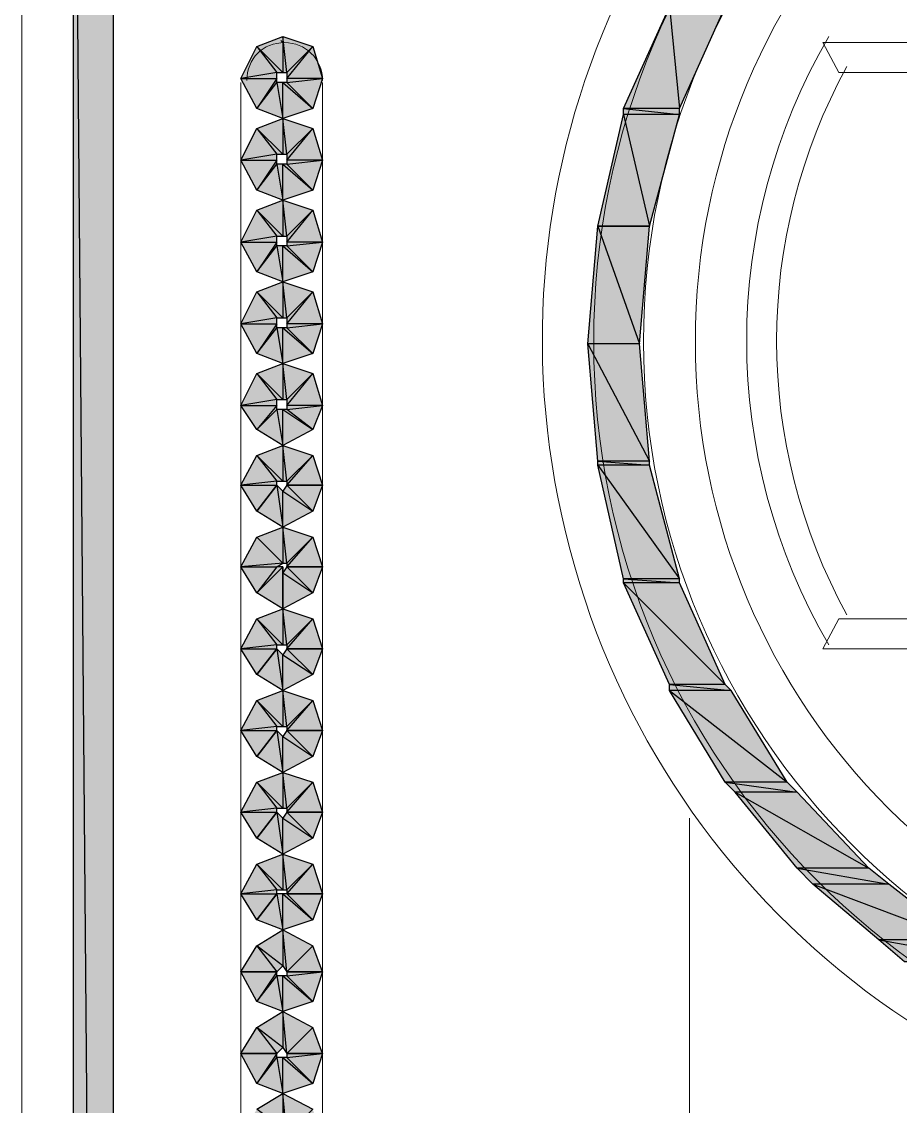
# Model space of a CAD drawing. Header units: millimetres. Extents: x 50 to 186, y -32 to 33.
# Drawn here: x 112.392 to 113.007, y -14.493 to -13.733 of the extents above; entities that cross this region are included whole.
import ezdxf

# ---------------------------------------------------------------- set-up
doc = ezdxf.new("R2010")
doc.units = ezdxf.units.MM
doc.layers.add('Prumada Eletrica', color=40, linetype='Continuous', lineweight=30)

msp = doc.modelspace()

# ---------------------------------------------------------------- hatches: boundary and pattern name
at = {"layer": 'Prumada Eletrica', "true_color": 0x000007}
h = msp.add_hatch(color=7, dxfattribs=at)
h.paths.add_polyline_path([(112.45599, -13.39693), (112.42805, -13.39693), (112.45599, -16.73937)])
h.paths.add_polyline_path([(112.42805, -13.39693), (112.45599, -16.73937), (112.42805, -16.73937)])
h = msp.add_hatch(color=7, dxfattribs=at)
h.paths.add_polyline_path([(112.88479, -13.72237), (112.84568, -13.72237), (112.85267, -13.79361)])
h.paths.add_polyline_path([(112.84568, -13.72237), (112.85267, -13.79361), (112.81356, -13.79361)])
h = msp.add_hatch(color=7, dxfattribs=at)
h.paths.add_polyline_path([(112.59567, -13.79361), (112.57751, -13.77545), (112.60265, -13.77266)])
h.paths.add_polyline_path([(112.57751, -13.77545), (112.60265, -13.77266), (112.57751, -13.77266)])
h.paths.add_polyline_path([(112.60265, -13.77266), (112.57751, -13.77266), (112.59567, -13.75031)])
h.paths.add_polyline_path([(112.57751, -13.77266), (112.59567, -13.75031), (112.57751, -13.76847)])
h.paths.add_polyline_path([(112.59567, -13.75031), (112.57751, -13.76847), (112.57471, -13.74332)])
h.paths.add_polyline_path([(112.57751, -13.76847), (112.57471, -13.74332), (112.57471, -13.76847)])
h.paths.add_polyline_path([(112.57471, -13.74332), (112.57471, -13.76847), (112.55656, -13.75031)])
h.paths.add_polyline_path([(112.57471, -13.76847), (112.55656, -13.75031), (112.57052, -13.76847)])
h.paths.add_polyline_path([(112.55656, -13.75031), (112.57052, -13.76847), (112.54538, -13.77266)])
h.paths.add_polyline_path([(112.57052, -13.76847), (112.54538, -13.77266), (112.57052, -13.77266)])
h.paths.add_polyline_path([(112.54538, -13.77266), (112.57052, -13.77266), (112.55656, -13.79361)])
h.paths.add_polyline_path([(112.57052, -13.77266), (112.55656, -13.79361), (112.57052, -13.77545)])
h.paths.add_polyline_path([(112.55656, -13.79361), (112.57052, -13.77545), (112.57471, -13.80059)])
h.paths.add_polyline_path([(112.57052, -13.77545), (112.57471, -13.80059), (112.57471, -13.77545)])
h.paths.add_polyline_path([(112.57471, -13.80059), (112.57471, -13.77545), (112.59567, -13.79361)])
h.paths.add_polyline_path([(112.57471, -13.77545), (112.59567, -13.79361), (112.57751, -13.77545)])
h = msp.add_hatch(color=7, dxfattribs=at)
h.paths.add_polyline_path([(112.85267, -13.7978), (112.81356, -13.7978), (112.83172, -13.87602)])
h.paths.add_polyline_path([(112.81356, -13.7978), (112.83172, -13.87602), (112.7954, -13.87602)])
h = msp.add_hatch(color=7, dxfattribs=at)
h.paths.add_polyline_path([(112.85267, -13.79361), (112.81356, -13.79361), (112.85267, -13.7978)])
h.paths.add_polyline_path([(112.81356, -13.79361), (112.85267, -13.7978), (112.81356, -13.7978)])
h = msp.add_hatch(color=7, dxfattribs=at)
h.paths.add_polyline_path([(112.59567, -13.85087), (112.57751, -13.83272), (112.60265, -13.82992)])
h.paths.add_polyline_path([(112.57751, -13.83272), (112.60265, -13.82992), (112.57751, -13.82992)])
h.paths.add_polyline_path([(112.60265, -13.82992), (112.57751, -13.82992), (112.59567, -13.80757)])
h.paths.add_polyline_path([(112.57751, -13.82992), (112.59567, -13.80757), (112.57751, -13.82573)])
h.paths.add_polyline_path([(112.59567, -13.80757), (112.57751, -13.82573), (112.57471, -13.80059)])
h.paths.add_polyline_path([(112.57751, -13.82573), (112.57471, -13.80059), (112.57471, -13.82573)])
h.paths.add_polyline_path([(112.57471, -13.80059), (112.57471, -13.82573), (112.55656, -13.80757)])
h.paths.add_polyline_path([(112.57471, -13.82573), (112.55656, -13.80757), (112.57052, -13.82573)])
h.paths.add_polyline_path([(112.55656, -13.80757), (112.57052, -13.82573), (112.54538, -13.82992)])
h.paths.add_polyline_path([(112.57052, -13.82573), (112.54538, -13.82992), (112.57052, -13.82992)])
h.paths.add_polyline_path([(112.54538, -13.82992), (112.57052, -13.82992), (112.55656, -13.85087)])
h.paths.add_polyline_path([(112.57052, -13.82992), (112.55656, -13.85087), (112.57052, -13.83272)])
h.paths.add_polyline_path([(112.55656, -13.85087), (112.57052, -13.83272), (112.57471, -13.85786)])
h.paths.add_polyline_path([(112.57052, -13.83272), (112.57471, -13.85786), (112.57471, -13.83272)])
h.paths.add_polyline_path([(112.57471, -13.85786), (112.57471, -13.83272), (112.59567, -13.85087)])
h.paths.add_polyline_path([(112.57471, -13.83272), (112.59567, -13.85087), (112.57751, -13.83272)])
h = msp.add_hatch(color=7, dxfattribs=at)
h.paths.add_polyline_path([(112.59567, -13.90814), (112.57751, -13.88998), (112.60265, -13.88719)])
h.paths.add_polyline_path([(112.57751, -13.88998), (112.60265, -13.88719), (112.57751, -13.88719)])
h.paths.add_polyline_path([(112.60265, -13.88719), (112.57751, -13.88719), (112.59567, -13.86484)])
h.paths.add_polyline_path([(112.57751, -13.88719), (112.59567, -13.86484), (112.57751, -13.883)])
h.paths.add_polyline_path([(112.59567, -13.86484), (112.57751, -13.883), (112.57471, -13.85786)])
h.paths.add_polyline_path([(112.57751, -13.883), (112.57471, -13.85786), (112.57471, -13.883)])
h.paths.add_polyline_path([(112.57471, -13.85786), (112.57471, -13.883), (112.55656, -13.86484)])
h.paths.add_polyline_path([(112.57471, -13.883), (112.55656, -13.86484), (112.57052, -13.883)])
h.paths.add_polyline_path([(112.55656, -13.86484), (112.57052, -13.883), (112.54538, -13.88719)])
h.paths.add_polyline_path([(112.57052, -13.883), (112.54538, -13.88719), (112.57052, -13.88719)])
h.paths.add_polyline_path([(112.54538, -13.88719), (112.57052, -13.88719), (112.55656, -13.90814)])
h.paths.add_polyline_path([(112.57052, -13.88719), (112.55656, -13.90814), (112.57052, -13.88998)])
h.paths.add_polyline_path([(112.55656, -13.90814), (112.57052, -13.88998), (112.57471, -13.91512)])
h.paths.add_polyline_path([(112.57052, -13.88998), (112.57471, -13.91512), (112.57471, -13.88998)])
h.paths.add_polyline_path([(112.57471, -13.91512), (112.57471, -13.88998), (112.59567, -13.90814)])
h.paths.add_polyline_path([(112.57471, -13.88998), (112.59567, -13.90814), (112.57751, -13.88998)])
h = msp.add_hatch(color=7, dxfattribs=at)
h.paths.add_polyline_path([(112.83172, -13.87602), (112.7954, -13.87602), (112.82473, -13.95842)])
h.paths.add_polyline_path([(112.7954, -13.87602), (112.82473, -13.95842), (112.78842, -13.95842)])
h = msp.add_hatch(color=7, dxfattribs=at)
h.paths.add_polyline_path([(112.59567, -13.96541), (112.57751, -13.94725), (112.60265, -13.94446)])
h.paths.add_polyline_path([(112.57751, -13.94725), (112.60265, -13.94446), (112.57751, -13.94446)])
h.paths.add_polyline_path([(112.60265, -13.94446), (112.57751, -13.94446), (112.59567, -13.92211)])
h.paths.add_polyline_path([(112.57751, -13.94446), (112.59567, -13.92211), (112.57751, -13.94027)])
h.paths.add_polyline_path([(112.59567, -13.92211), (112.57751, -13.94027), (112.57471, -13.91512)])
h.paths.add_polyline_path([(112.57751, -13.94027), (112.57471, -13.91512), (112.57471, -13.94027)])
h.paths.add_polyline_path([(112.57471, -13.91512), (112.57471, -13.94027), (112.55656, -13.92211)])
h.paths.add_polyline_path([(112.57471, -13.94027), (112.55656, -13.92211), (112.57052, -13.94027)])
h.paths.add_polyline_path([(112.55656, -13.92211), (112.57052, -13.94027), (112.54538, -13.94446)])
h.paths.add_polyline_path([(112.57052, -13.94027), (112.54538, -13.94446), (112.57052, -13.94446)])
h.paths.add_polyline_path([(112.54538, -13.94446), (112.57052, -13.94446), (112.55656, -13.96541)])
h.paths.add_polyline_path([(112.57052, -13.94446), (112.55656, -13.96541), (112.57052, -13.94725)])
h.paths.add_polyline_path([(112.55656, -13.96541), (112.57052, -13.94725), (112.57471, -13.97239)])
h.paths.add_polyline_path([(112.57052, -13.94725), (112.57471, -13.97239), (112.57471, -13.94725)])
h.paths.add_polyline_path([(112.57471, -13.97239), (112.57471, -13.94725), (112.59567, -13.96541)])
h.paths.add_polyline_path([(112.57471, -13.94725), (112.59567, -13.96541), (112.57751, -13.94725)])
h = msp.add_hatch(color=7, dxfattribs=at)
h.paths.add_polyline_path([(112.82473, -13.95842), (112.78842, -13.95842), (112.83172, -14.04083)])
h.paths.add_polyline_path([(112.78842, -13.95842), (112.83172, -14.04083), (112.7954, -14.04083)])
h = msp.add_hatch(color=7, dxfattribs=at)
h.paths.add_polyline_path([(112.59567, -14.01848), (112.57751, -14.00452), (112.60265, -14.00172)])
h.paths.add_polyline_path([(112.57751, -14.00452), (112.60265, -14.00172), (112.57751, -14.00172)])
h.paths.add_polyline_path([(112.60265, -14.00172), (112.57751, -14.00172), (112.59567, -13.97938)])
h.paths.add_polyline_path([(112.57751, -14.00172), (112.59567, -13.97938), (112.57751, -13.99753)])
h.paths.add_polyline_path([(112.59567, -13.97938), (112.57751, -13.99753), (112.57471, -13.97239)])
h.paths.add_polyline_path([(112.57751, -13.99753), (112.57471, -13.97239), (112.57471, -13.99753)])
h.paths.add_polyline_path([(112.57471, -13.97239), (112.57471, -13.99753), (112.55656, -13.97938)])
h.paths.add_polyline_path([(112.57471, -13.99753), (112.55656, -13.97938), (112.57052, -13.99753)])
h.paths.add_polyline_path([(112.55656, -13.97938), (112.57052, -13.99753), (112.54538, -14.00172)])
h.paths.add_polyline_path([(112.57052, -13.99753), (112.54538, -14.00172), (112.57052, -14.00172)])
h.paths.add_polyline_path([(112.54538, -14.00172), (112.57052, -14.00172), (112.55656, -14.01848)])
h.paths.add_polyline_path([(112.57052, -14.00172), (112.55656, -14.01848), (112.57052, -14.00452)])
h.paths.add_polyline_path([(112.55656, -14.01848), (112.57052, -14.00452), (112.57471, -14.02966)])
h.paths.add_polyline_path([(112.57052, -14.00452), (112.57471, -14.02966), (112.57471, -14.00452)])
h.paths.add_polyline_path([(112.57471, -14.02966), (112.57471, -14.00452), (112.59567, -14.01848)])
h.paths.add_polyline_path([(112.57471, -14.00452), (112.59567, -14.01848), (112.57751, -14.00452)])
h = msp.add_hatch(color=7, dxfattribs=at)
h.paths.add_polyline_path([(112.60265, -14.05759), (112.57751, -14.05759), (112.59567, -14.03664)])
h.paths.add_polyline_path([(112.57751, -14.05759), (112.59567, -14.03664), (112.57751, -14.0548)])
h.paths.add_polyline_path([(112.59567, -14.03664), (112.57751, -14.0548), (112.57471, -14.02966)])
h.paths.add_polyline_path([(112.57751, -14.0548), (112.57471, -14.02966), (112.57471, -14.0548)])
h.paths.add_polyline_path([(112.57471, -14.02966), (112.57471, -14.0548), (112.55656, -14.03664)])
h.paths.add_polyline_path([(112.57471, -14.0548), (112.55656, -14.03664), (112.57052, -14.0548)])
h.paths.add_polyline_path([(112.55656, -14.03664), (112.57052, -14.0548), (112.54538, -14.05759)])
h.paths.add_polyline_path([(112.57052, -14.0548), (112.54538, -14.05759), (112.57052, -14.05759)])
h.paths.add_polyline_path([(112.54538, -14.05759), (112.57052, -14.05759), (112.55656, -14.07575)])
h = msp.add_hatch(color=7, dxfattribs=at)
h.paths.add_polyline_path([(112.83172, -14.04083), (112.7954, -14.04083), (112.83172, -14.04363)])
h.paths.add_polyline_path([(112.7954, -14.04083), (112.83172, -14.04363), (112.7954, -14.04363)])
h = msp.add_hatch(color=7, dxfattribs=at)
h.paths.add_polyline_path([(112.83172, -14.04363), (112.7954, -14.04363), (112.85267, -14.12324)])
h.paths.add_polyline_path([(112.7954, -14.04363), (112.85267, -14.12324), (112.81356, -14.12324)])
h = msp.add_hatch(color=7, dxfattribs=at)
h.paths.add_polyline_path([(112.55656, -14.07575), (112.57052, -14.05759), (112.57471, -14.08693)])
h.paths.add_polyline_path([(112.57052, -14.05759), (112.57471, -14.08693), (112.57471, -14.06178)])
h.paths.add_polyline_path([(112.57471, -14.08693), (112.57471, -14.06178), (112.59567, -14.07575)])
h.paths.add_polyline_path([(112.57471, -14.06178), (112.59567, -14.07575), (112.57751, -14.05759)])
h.paths.add_polyline_path([(112.59567, -14.07575), (112.57751, -14.05759), (112.60265, -14.05759)])
h = msp.add_hatch(color=7, dxfattribs=at)
h.paths.add_polyline_path([(112.60265, -14.11486), (112.57751, -14.11486), (112.59567, -14.09391)])
h.paths.add_polyline_path([(112.57751, -14.11486), (112.59567, -14.09391), (112.57751, -14.11207)])
h.paths.add_polyline_path([(112.59567, -14.09391), (112.57751, -14.11207), (112.57471, -14.08693)])
h.paths.add_polyline_path([(112.57751, -14.11207), (112.57471, -14.08693), (112.57471, -14.11207)])
h.paths.add_polyline_path([(112.57471, -14.08693), (112.57471, -14.11207), (112.55656, -14.09391)])
h = msp.add_hatch(color=7, dxfattribs=at)
h.paths.add_polyline_path([(112.55656, -14.09391), (112.57471, -14.11207), (112.54538, -14.11486)])
h.paths.add_polyline_path([(112.57471, -14.11207), (112.54538, -14.11486), (112.57052, -14.11486)])
h.paths.add_polyline_path([(112.54538, -14.11486), (112.57052, -14.11486), (112.55656, -14.13302)])
h.paths.add_polyline_path([(112.57052, -14.11486), (112.55656, -14.13302), (112.57471, -14.11486)])
h.paths.add_polyline_path([(112.55656, -14.13302), (112.57471, -14.11486), (112.57471, -14.14419)])
h.paths.add_polyline_path([(112.57471, -14.11486), (112.57471, -14.14419), (112.57471, -14.11905)])
h.paths.add_polyline_path([(112.57471, -14.14419), (112.57471, -14.11905), (112.59567, -14.13302)])
h.paths.add_polyline_path([(112.57471, -14.11905), (112.59567, -14.13302), (112.57751, -14.11486)])
h.paths.add_polyline_path([(112.59567, -14.13302), (112.57751, -14.11486), (112.60265, -14.11486)])
h = msp.add_hatch(color=7, dxfattribs=at)
h.paths.add_polyline_path([(112.85267, -14.12324), (112.81356, -14.12324), (112.85267, -14.12604)])
h.paths.add_polyline_path([(112.81356, -14.12324), (112.85267, -14.12604), (112.81356, -14.12604)])
h = msp.add_hatch(color=7, dxfattribs=at)
h.paths.add_polyline_path([(112.85267, -14.12604), (112.81356, -14.12604), (112.88479, -14.19727)])
h.paths.add_polyline_path([(112.81356, -14.12604), (112.88479, -14.19727), (112.84568, -14.19727)])
h = msp.add_hatch(color=7, dxfattribs=at)
h.paths.add_polyline_path([(112.60265, -14.17213), (112.57751, -14.17213), (112.59567, -14.15118)])
h.paths.add_polyline_path([(112.57751, -14.17213), (112.59567, -14.15118), (112.57751, -14.16933)])
h.paths.add_polyline_path([(112.59567, -14.15118), (112.57751, -14.16933), (112.57471, -14.14419)])
h.paths.add_polyline_path([(112.57751, -14.16933), (112.57471, -14.14419), (112.57471, -14.16933)])
h.paths.add_polyline_path([(112.57471, -14.14419), (112.57471, -14.16933), (112.55656, -14.15118)])
h.paths.add_polyline_path([(112.57471, -14.16933), (112.55656, -14.15118), (112.57052, -14.16933)])
h.paths.add_polyline_path([(112.55656, -14.15118), (112.57052, -14.16933), (112.54538, -14.17213)])
h.paths.add_polyline_path([(112.57052, -14.16933), (112.54538, -14.17213), (112.57052, -14.17213)])
h.paths.add_polyline_path([(112.54538, -14.17213), (112.57052, -14.17213), (112.55656, -14.19029)])
h = msp.add_hatch(color=7, dxfattribs=at)
h.paths.add_polyline_path([(112.55656, -14.19029), (112.57052, -14.17213), (112.57471, -14.20146)])
h.paths.add_polyline_path([(112.57052, -14.17213), (112.57471, -14.20146), (112.57471, -14.17632)])
h.paths.add_polyline_path([(112.57471, -14.20146), (112.57471, -14.17632), (112.59567, -14.19029)])
h.paths.add_polyline_path([(112.57471, -14.17632), (112.59567, -14.19029), (112.57751, -14.17213)])
h.paths.add_polyline_path([(112.59567, -14.19029), (112.57751, -14.17213), (112.60265, -14.17213)])
h = msp.add_hatch(color=7, dxfattribs=at)
h.paths.add_polyline_path([(112.88479, -14.19727), (112.84568, -14.19727), (112.88898, -14.20146)])
h.paths.add_polyline_path([(112.84568, -14.19727), (112.88898, -14.20146), (112.84568, -14.20146)])
h = msp.add_hatch(color=7, dxfattribs=at)
h.paths.add_polyline_path([(112.60265, -14.2294), (112.57751, -14.2294), (112.59567, -14.20844)])
h.paths.add_polyline_path([(112.57751, -14.2294), (112.59567, -14.20844), (112.57751, -14.2266)])
h.paths.add_polyline_path([(112.59567, -14.20844), (112.57751, -14.2266), (112.57471, -14.20146)])
h.paths.add_polyline_path([(112.57751, -14.2266), (112.57471, -14.20146), (112.57471, -14.2266)])
h.paths.add_polyline_path([(112.57471, -14.20146), (112.57471, -14.2266), (112.55656, -14.20844)])
h.paths.add_polyline_path([(112.57471, -14.2266), (112.55656, -14.20844), (112.57052, -14.2266)])
h.paths.add_polyline_path([(112.55656, -14.20844), (112.57052, -14.2266), (112.54538, -14.2294)])
h.paths.add_polyline_path([(112.57052, -14.2266), (112.54538, -14.2294), (112.57052, -14.2294)])
h.paths.add_polyline_path([(112.54538, -14.2294), (112.57052, -14.2294), (112.55656, -14.24755)])
h = msp.add_hatch(color=7, dxfattribs=at)
h.paths.add_polyline_path([(112.88898, -14.20146), (112.84568, -14.20146), (112.92809, -14.26571)])
h.paths.add_polyline_path([(112.84568, -14.20146), (112.92809, -14.26571), (112.88479, -14.26571)])
h = msp.add_hatch(color=7, dxfattribs=at)
h.paths.add_polyline_path([(112.55656, -14.24755), (112.57052, -14.2294), (112.57471, -14.25873)])
h.paths.add_polyline_path([(112.57052, -14.2294), (112.57471, -14.25873), (112.57471, -14.23359)])
h.paths.add_polyline_path([(112.57471, -14.25873), (112.57471, -14.23359), (112.59567, -14.24755)])
h.paths.add_polyline_path([(112.57471, -14.23359), (112.59567, -14.24755), (112.57751, -14.2294)])
h.paths.add_polyline_path([(112.59567, -14.24755), (112.57751, -14.2294), (112.60265, -14.2294)])
h = msp.add_hatch(color=7, dxfattribs=at)
h.paths.add_polyline_path([(112.60265, -14.28666), (112.57751, -14.28666), (112.59567, -14.26571)])
h.paths.add_polyline_path([(112.57751, -14.28666), (112.59567, -14.26571), (112.57751, -14.28387)])
h.paths.add_polyline_path([(112.59567, -14.26571), (112.57751, -14.28387), (112.57471, -14.25873)])
h.paths.add_polyline_path([(112.57751, -14.28387), (112.57471, -14.25873), (112.57471, -14.28387)])
h.paths.add_polyline_path([(112.57471, -14.25873), (112.57471, -14.28387), (112.55656, -14.26571)])
h.paths.add_polyline_path([(112.57471, -14.28387), (112.55656, -14.26571), (112.57052, -14.28387)])
h.paths.add_polyline_path([(112.55656, -14.26571), (112.57052, -14.28387), (112.54538, -14.28666)])
h.paths.add_polyline_path([(112.57052, -14.28387), (112.54538, -14.28666), (112.57052, -14.28666)])
h.paths.add_polyline_path([(112.54538, -14.28666), (112.57052, -14.28666), (112.55656, -14.30482)])
h = msp.add_hatch(color=7, dxfattribs=at)
h.paths.add_polyline_path([(112.92809, -14.26571), (112.88479, -14.26571), (112.93508, -14.27269)])
h.paths.add_polyline_path([(112.88479, -14.26571), (112.93508, -14.27269), (112.89178, -14.27269)])
h = msp.add_hatch(color=7, dxfattribs=at)
h.paths.add_polyline_path([(112.93508, -14.27269), (112.89178, -14.27269), (112.98536, -14.32577)])
h.paths.add_polyline_path([(112.89178, -14.27269), (112.98536, -14.32577), (112.93508, -14.32577)])
h = msp.add_hatch(color=7, dxfattribs=at)
h.paths.add_polyline_path([(112.55656, -14.30482), (112.57052, -14.28666), (112.57471, -14.31599)])
h.paths.add_polyline_path([(112.57052, -14.28666), (112.57471, -14.31599), (112.57471, -14.29085)])
h.paths.add_polyline_path([(112.57471, -14.31599), (112.57471, -14.29085), (112.59567, -14.30482)])
h.paths.add_polyline_path([(112.57471, -14.29085), (112.59567, -14.30482), (112.57751, -14.28666)])
h.paths.add_polyline_path([(112.59567, -14.30482), (112.57751, -14.28666), (112.60265, -14.28666)])
h = msp.add_hatch(color=7, dxfattribs=at)
h.paths.add_polyline_path([(112.60265, -14.34393), (112.57751, -14.34393), (112.59567, -14.32298)])
h.paths.add_polyline_path([(112.57751, -14.34393), (112.59567, -14.32298), (112.57751, -14.34114)])
h.paths.add_polyline_path([(112.59567, -14.32298), (112.57751, -14.34114), (112.57471, -14.31599)])
h.paths.add_polyline_path([(112.57751, -14.34114), (112.57471, -14.31599), (112.57471, -14.34114)])
h.paths.add_polyline_path([(112.57471, -14.31599), (112.57471, -14.34114), (112.55656, -14.32298)])
h.paths.add_polyline_path([(112.57471, -14.34114), (112.55656, -14.32298), (112.57052, -14.34114)])
h.paths.add_polyline_path([(112.55656, -14.32298), (112.57052, -14.34114), (112.54538, -14.34393)])
h.paths.add_polyline_path([(112.57052, -14.34114), (112.54538, -14.34393), (112.57052, -14.34393)])
h.paths.add_polyline_path([(112.54538, -14.34393), (112.57052, -14.34393), (112.55656, -14.36209)])
h = msp.add_hatch(color=7, dxfattribs=at)
h.paths.add_polyline_path([(112.98536, -14.32577), (112.93508, -14.32577), (112.99933, -14.33695)])
h.paths.add_polyline_path([(112.93508, -14.32577), (112.99933, -14.33695), (112.94625, -14.33695)])
h = msp.add_hatch(color=7, dxfattribs=at)
h.paths.add_polyline_path([(112.99933, -14.33695), (112.94625, -14.33695), (113.04961, -14.37605)])
h.paths.add_polyline_path([(112.94625, -14.33695), (113.04961, -14.37605), (112.99234, -14.37605)])
h = msp.add_hatch(color=7, dxfattribs=at)
h.paths.add_polyline_path([(112.55656, -14.36209), (112.57052, -14.34393), (112.57471, -14.36907)])
h.paths.add_polyline_path([(112.57052, -14.34393), (112.57471, -14.36907), (112.57471, -14.34393)])
h.paths.add_polyline_path([(112.57471, -14.36907), (112.57471, -14.34393), (112.59567, -14.36209)])
h.paths.add_polyline_path([(112.57471, -14.34393), (112.59567, -14.36209), (112.57751, -14.34393)])
h.paths.add_polyline_path([(112.59567, -14.36209), (112.57751, -14.34393), (112.60265, -14.34393)])
h = msp.add_hatch(color=7, dxfattribs=at)
h.paths.add_polyline_path([(112.60265, -14.3984), (112.59567, -14.38025), (112.57751, -14.3984)])
h.paths.add_polyline_path([(112.59567, -14.38025), (112.57751, -14.3984), (112.57471, -14.36907)])
h.paths.add_polyline_path([(112.57751, -14.3984), (112.57471, -14.36907), (112.57471, -14.39421)])
h.paths.add_polyline_path([(112.57471, -14.36907), (112.57471, -14.39421), (112.55656, -14.38025)])
h.paths.add_polyline_path([(112.57471, -14.39421), (112.55656, -14.38025), (112.57052, -14.3984)])
h.paths.add_polyline_path([(112.55656, -14.38025), (112.57052, -14.3984), (112.54538, -14.3984)])
h = msp.add_hatch(color=7, dxfattribs=at)
h.paths.add_polyline_path([(113.04961, -14.37605), (112.99234, -14.37605), (113.07894, -14.39142)])
h.paths.add_polyline_path([(112.99234, -14.37605), (113.07894, -14.39142), (113.0105, -14.39142)])
h = msp.add_hatch(color=7, dxfattribs=at)
h.paths.add_polyline_path([(112.54538, -14.3984), (112.57052, -14.3984), (112.55656, -14.41935)])
h.paths.add_polyline_path([(112.57052, -14.3984), (112.55656, -14.41935), (112.57052, -14.4012)])
h.paths.add_polyline_path([(112.55656, -14.41935), (112.57052, -14.4012), (112.57471, -14.42634)])
h.paths.add_polyline_path([(112.57052, -14.4012), (112.57471, -14.42634), (112.57471, -14.4012)])
h.paths.add_polyline_path([(112.57471, -14.42634), (112.57471, -14.4012), (112.59567, -14.41935)])
h.paths.add_polyline_path([(112.57471, -14.4012), (112.59567, -14.41935), (112.57751, -14.4012)])
h.paths.add_polyline_path([(112.59567, -14.41935), (112.57751, -14.4012), (112.60265, -14.3984)])
h.paths.add_polyline_path([(112.57751, -14.4012), (112.60265, -14.3984), (112.57751, -14.3984)])
h = msp.add_hatch(color=7, dxfattribs=at)
h.paths.add_polyline_path([(112.60265, -14.45567), (112.59567, -14.43751), (112.57751, -14.45567)])
h.paths.add_polyline_path([(112.59567, -14.43751), (112.57751, -14.45567), (112.57471, -14.42634)])
h.paths.add_polyline_path([(112.57751, -14.45567), (112.57471, -14.42634), (112.57471, -14.45148)])
h.paths.add_polyline_path([(112.57471, -14.42634), (112.57471, -14.45148), (112.55656, -14.43751)])
h.paths.add_polyline_path([(112.57471, -14.45148), (112.55656, -14.43751), (112.57052, -14.45567)])
h.paths.add_polyline_path([(112.55656, -14.43751), (112.57052, -14.45567), (112.54538, -14.45567)])
h = msp.add_hatch(color=7, dxfattribs=at)
h.paths.add_polyline_path([(112.54538, -14.45567), (112.57052, -14.45567), (112.55656, -14.47662)])
h.paths.add_polyline_path([(112.57052, -14.45567), (112.55656, -14.47662), (112.57052, -14.45846)])
h.paths.add_polyline_path([(112.55656, -14.47662), (112.57052, -14.45846), (112.57471, -14.48361)])
h.paths.add_polyline_path([(112.57052, -14.45846), (112.57471, -14.48361), (112.57471, -14.45846)])
h.paths.add_polyline_path([(112.57471, -14.48361), (112.57471, -14.45846), (112.59567, -14.47662)])
h.paths.add_polyline_path([(112.57471, -14.45846), (112.59567, -14.47662), (112.57751, -14.45846)])
h.paths.add_polyline_path([(112.59567, -14.47662), (112.57751, -14.45846), (112.60265, -14.45567)])
h.paths.add_polyline_path([(112.57751, -14.45846), (112.60265, -14.45567), (112.57751, -14.45567)])
h = msp.add_hatch(color=7, dxfattribs=at)
h.paths.add_polyline_path([(112.60265, -14.51294), (112.59567, -14.49478), (112.57751, -14.51294)])
h.paths.add_polyline_path([(112.59567, -14.49478), (112.57751, -14.51294), (112.57471, -14.48361)])
h.paths.add_polyline_path([(112.57751, -14.51294), (112.57471, -14.48361), (112.57471, -14.50875)])
h.paths.add_polyline_path([(112.57471, -14.48361), (112.57471, -14.50875), (112.55656, -14.49478)])
h.paths.add_polyline_path([(112.57471, -14.50875), (112.55656, -14.49478), (112.57052, -14.51294)])
h.paths.add_polyline_path([(112.55656, -14.49478), (112.57052, -14.51294), (112.54538, -14.51294)])

# ---------------------------------------------------------------- linework, layer by layer
at = {"layer": 'Prumada Eletrica', "color": 7, "linetype": 'Continuous', "lineweight": 20, "true_color": 0x000007}
msp.add_lwpolyline([(112.39174, -13.03237), (114.24803, -13.03237), (114.24803, -16.73937), (112.39174, -16.73937)], close=True, dxfattribs=at)
for points in [[(112.45599, -16.73937), (112.45599, -13.18183), (112.45599, -13.18183)], [(114.24803, -13.26144), (114.24803, -16.73937), (112.39174, -16.73937), (112.39174, -13.26144)], [(112.42805, -13.39693), (112.42805, -16.73937), (112.45599, -16.73937), (112.41269, -16.73937)], [(112.57471, -13.74751), (112.57332, -13.74612), (112.57332, -13.74612)], [(112.96441, -13.76847), (112.95324, -13.74751), (112.95324, -13.74751)], [(112.95324, -13.74751), (113.69352, -13.74751), (113.69352, -13.74751)], [(112.54538, -14.68334), (112.54538, -13.77545), (112.54538, -13.77545)], [(112.60265, -13.77545), (112.60265, -14.68334), (112.60265, -14.68334)], [(112.96441, -13.76847), (113.68234, -13.76847), (113.68234, -13.76847)], [(112.96441, -14.15118), (112.95324, -14.17213), (112.95324, -14.17213)], [(113.68234, -14.15118), (112.96441, -14.15118), (112.96441, -14.15118)], [(113.69352, -14.17213), (112.95324, -14.17213), (112.95324, -14.17213)], [(112.95324, -14.17213), (113.31081, -14.17213), (113.31081, -14.17213)], [(112.57471, -14.21263), (112.57471, -14.20146), (112.57471, -14.20146)], [(112.85965, -14.63725), (112.85965, -14.29085), (112.85965, -14.29085)]]:
    msp.add_lwpolyline(points, dxfattribs=at)
at = {"layer": 'Prumada Eletrica', "color": 7, "linetype": 'Continuous', "lineweight": -2, "true_color": 0x000007}
for points in [[(112.45599, -13.39693), (112.42805, -13.39693), (112.45599, -16.73937)], [(112.42805, -13.39693), (112.45599, -16.73937), (112.42805, -16.73937)], [(112.84568, -13.72237), (112.85267, -13.79361), (112.81356, -13.79361)], [(112.88479, -13.72237), (112.84568, -13.72237), (112.85267, -13.79361)], [(112.57471, -13.74332), (112.57471, -13.76847), (112.55656, -13.75031)], [(112.59567, -13.75031), (112.57751, -13.76847), (112.57471, -13.74332)], [(112.57751, -13.76847), (112.57471, -13.74332), (112.57471, -13.76847)], [(112.55656, -13.75031), (112.57052, -13.76847), (112.54538, -13.77266)], [(112.57471, -13.76847), (112.55656, -13.75031), (112.57052, -13.76847)], [(112.60265, -13.77266), (112.57751, -13.77266), (112.59567, -13.75031)], [(112.57751, -13.77266), (112.59567, -13.75031), (112.57751, -13.76847)], [(112.57052, -13.76847), (112.54538, -13.77266), (112.57052, -13.77266)], [(112.54538, -13.77266), (112.57052, -13.77266), (112.55656, -13.79361)], [(112.57052, -13.77266), (112.55656, -13.79361), (112.57052, -13.77545)], [(112.55656, -13.79361), (112.57052, -13.77545), (112.57471, -13.80059)], [(112.57052, -13.77545), (112.57471, -13.80059), (112.57471, -13.77545)], [(112.57471, -13.80059), (112.57471, -13.77545), (112.59567, -13.79361)], [(112.57471, -13.77545), (112.59567, -13.79361), (112.57751, -13.77545)], [(112.59567, -13.79361), (112.57751, -13.77545), (112.60265, -13.77266)], [(112.57751, -13.77545), (112.60265, -13.77266), (112.57751, -13.77266)], [(112.81356, -13.7978), (112.83172, -13.87602), (112.7954, -13.87602)], [(112.85267, -13.79361), (112.81356, -13.79361), (112.85267, -13.7978)], [(112.81356, -13.79361), (112.85267, -13.7978), (112.81356, -13.7978)], [(112.85267, -13.7978), (112.81356, -13.7978), (112.83172, -13.87602)], [(112.57471, -13.80059), (112.57471, -13.82573), (112.55656, -13.80757)], [(112.59567, -13.80757), (112.57751, -13.82573), (112.57471, -13.80059)], [(112.57751, -13.82573), (112.57471, -13.80059), (112.57471, -13.82573)], [(112.55656, -13.80757), (112.57052, -13.82573), (112.54538, -13.82992)], [(112.57471, -13.82573), (112.55656, -13.80757), (112.57052, -13.82573)], [(112.60265, -13.82992), (112.57751, -13.82992), (112.59567, -13.80757)], [(112.57751, -13.82992), (112.59567, -13.80757), (112.57751, -13.82573)], [(112.57052, -13.82573), (112.54538, -13.82992), (112.57052, -13.82992)], [(112.54538, -13.82992), (112.57052, -13.82992), (112.55656, -13.85087)], [(112.57052, -13.82992), (112.55656, -13.85087), (112.57052, -13.83272)], [(112.55656, -13.85087), (112.57052, -13.83272), (112.57471, -13.85786)], [(112.57052, -13.83272), (112.57471, -13.85786), (112.57471, -13.83272)], [(112.57471, -13.85786), (112.57471, -13.83272), (112.59567, -13.85087)], [(112.57471, -13.83272), (112.59567, -13.85087), (112.57751, -13.83272)], [(112.59567, -13.85087), (112.57751, -13.83272), (112.60265, -13.82992)], [(112.57751, -13.83272), (112.60265, -13.82992), (112.57751, -13.82992)], [(112.57471, -13.85786), (112.57471, -13.883), (112.55656, -13.86484)], [(112.59567, -13.86484), (112.57751, -13.883), (112.57471, -13.85786)], [(112.57751, -13.883), (112.57471, -13.85786), (112.57471, -13.883)], [(112.55656, -13.86484), (112.57052, -13.883), (112.54538, -13.88719)], [(112.57471, -13.883), (112.55656, -13.86484), (112.57052, -13.883)], [(112.60265, -13.88719), (112.57751, -13.88719), (112.59567, -13.86484)], [(112.57751, -13.88719), (112.59567, -13.86484), (112.57751, -13.883)], [(112.7954, -13.87602), (112.82473, -13.95842), (112.78842, -13.95842)], [(112.7954, -13.87602), (112.83172, -13.87602), (112.83172, -13.87602)], [(112.83172, -13.87602), (112.83172, -13.87602), (112.7954, -13.87602)], [(112.83172, -13.87602), (112.7954, -13.87602), (112.82473, -13.95842)], [(112.57052, -13.883), (112.54538, -13.88719), (112.57052, -13.88719)], [(112.54538, -13.88719), (112.57052, -13.88719), (112.55656, -13.90814)], [(112.57052, -13.88719), (112.55656, -13.90814), (112.57052, -13.88998)], [(112.59567, -13.90814), (112.57751, -13.88998), (112.60265, -13.88719)], [(112.57751, -13.88998), (112.60265, -13.88719), (112.57751, -13.88719)], [(112.55656, -13.90814), (112.57052, -13.88998), (112.57471, -13.91512)], [(112.57052, -13.88998), (112.57471, -13.91512), (112.57471, -13.88998)], [(112.57471, -13.91512), (112.57471, -13.88998), (112.59567, -13.90814)], [(112.57471, -13.88998), (112.59567, -13.90814), (112.57751, -13.88998)], [(112.57471, -13.91512), (112.57471, -13.94027), (112.55656, -13.92211)], [(112.59567, -13.92211), (112.57751, -13.94027), (112.57471, -13.91512)], [(112.57751, -13.94027), (112.57471, -13.91512), (112.57471, -13.94027)], [(112.55656, -13.92211), (112.57052, -13.94027), (112.54538, -13.94446)], [(112.57471, -13.94027), (112.55656, -13.92211), (112.57052, -13.94027)], [(112.60265, -13.94446), (112.57751, -13.94446), (112.59567, -13.92211)], [(112.57751, -13.94446), (112.59567, -13.92211), (112.57751, -13.94027)], [(112.57052, -13.94027), (112.54538, -13.94446), (112.57052, -13.94446)], [(112.54538, -13.94446), (112.57052, -13.94446), (112.55656, -13.96541)], [(112.57052, -13.94446), (112.55656, -13.96541), (112.57052, -13.94725)], [(112.55656, -13.96541), (112.57052, -13.94725), (112.57471, -13.97239)], [(112.57052, -13.94725), (112.57471, -13.97239), (112.57471, -13.94725)], [(112.57471, -13.97239), (112.57471, -13.94725), (112.59567, -13.96541)], [(112.57471, -13.94725), (112.59567, -13.96541), (112.57751, -13.94725)], [(112.59567, -13.96541), (112.57751, -13.94725), (112.60265, -13.94446)], [(112.57751, -13.94725), (112.60265, -13.94446), (112.57751, -13.94446)], [(112.82473, -13.95842), (112.78842, -13.95842), (112.83172, -14.04083)], [(112.78842, -13.95842), (112.83172, -14.04083), (112.7954, -14.04083)], [(112.57471, -13.97239), (112.57471, -13.99753), (112.55656, -13.97938)], [(112.59567, -13.97938), (112.57751, -13.99753), (112.57471, -13.97239)], [(112.57751, -13.99753), (112.57471, -13.97239), (112.57471, -13.99753)], [(112.55656, -13.97938), (112.57052, -13.99753), (112.54538, -14.00172)], [(112.57471, -13.99753), (112.55656, -13.97938), (112.57052, -13.99753)], [(112.60265, -14.00172), (112.57751, -14.00172), (112.59567, -13.97938)], [(112.57751, -14.00172), (112.59567, -13.97938), (112.57751, -13.99753)], [(112.57052, -13.99753), (112.54538, -14.00172), (112.57052, -14.00172)], [(112.54538, -14.00172), (112.57052, -14.00172), (112.55656, -14.01848)], [(112.57052, -14.00172), (112.55656, -14.01848), (112.57052, -14.00452)], [(112.59567, -14.01848), (112.57751, -14.00452), (112.60265, -14.00172)], [(112.57751, -14.00452), (112.60265, -14.00172), (112.57751, -14.00172)], [(112.55656, -14.01848), (112.57052, -14.00452), (112.57471, -14.02966)], [(112.57052, -14.00452), (112.57471, -14.02966), (112.57471, -14.00452)], [(112.57471, -14.02966), (112.57471, -14.00452), (112.59567, -14.01848)], [(112.57471, -14.00452), (112.59567, -14.01848), (112.57751, -14.00452)], [(112.57471, -14.02966), (112.57471, -14.0548), (112.55656, -14.03664)], [(112.59567, -14.03664), (112.57751, -14.0548), (112.57471, -14.02966)], [(112.57751, -14.0548), (112.57471, -14.02966), (112.57471, -14.0548)], [(112.55656, -14.03664), (112.57052, -14.0548), (112.54538, -14.05759)], [(112.57471, -14.0548), (112.55656, -14.03664), (112.57052, -14.0548)], [(112.60265, -14.05759), (112.57751, -14.05759), (112.59567, -14.03664)], [(112.57751, -14.05759), (112.59567, -14.03664), (112.57751, -14.0548)], [(112.83172, -14.04083), (112.7954, -14.04083), (112.83172, -14.04363)], [(112.7954, -14.04083), (112.83172, -14.04363), (112.7954, -14.04363)], [(112.83172, -14.04363), (112.7954, -14.04363), (112.85267, -14.12324)], [(112.7954, -14.04363), (112.85267, -14.12324), (112.81356, -14.12324)], [(112.57052, -14.0548), (112.54538, -14.05759), (112.57052, -14.05759)], [(112.54538, -14.05759), (112.57052, -14.05759), (112.55656, -14.07575)], [(112.55656, -14.07575), (112.57052, -14.05759), (112.57471, -14.08693)], [(112.57052, -14.05759), (112.57471, -14.08693), (112.57471, -14.06178)], [(112.57471, -14.06178), (112.59567, -14.07575), (112.57751, -14.05759)], [(112.57471, -14.08693), (112.57471, -14.06178), (112.59567, -14.07575)], [(112.59567, -14.07575), (112.57751, -14.05759), (112.60265, -14.05759)], [(112.57471, -14.08693), (112.57471, -14.11207), (112.55656, -14.09391)], [(112.59567, -14.09391), (112.57751, -14.11207), (112.57471, -14.08693)], [(112.57751, -14.11207), (112.57471, -14.08693), (112.57471, -14.11207)], [(112.55656, -14.09391), (112.57471, -14.11207), (112.54538, -14.11486)], [(112.60265, -14.11486), (112.57751, -14.11486), (112.59567, -14.09391)], [(112.57751, -14.11486), (112.59567, -14.09391), (112.57751, -14.11207)], [(112.57471, -14.11207), (112.54538, -14.11486), (112.57052, -14.11486)], [(112.54538, -14.11486), (112.57052, -14.11486), (112.55656, -14.13302)], [(112.57052, -14.11486), (112.55656, -14.13302), (112.57471, -14.11486)], [(112.55656, -14.13302), (112.57471, -14.11486), (112.57471, -14.14419)], [(112.57471, -14.11486), (112.57471, -14.14419), (112.57471, -14.11905)], [(112.57471, -14.11905), (112.59567, -14.13302), (112.57751, -14.11486)], [(112.59567, -14.13302), (112.57751, -14.11486), (112.60265, -14.11486)], [(112.57471, -14.14419), (112.57471, -14.11905), (112.59567, -14.13302)], [(112.85267, -14.12324), (112.81356, -14.12324), (112.85267, -14.12604)], [(112.81356, -14.12324), (112.85267, -14.12604), (112.81356, -14.12604)], [(112.85267, -14.12604), (112.81356, -14.12604), (112.88479, -14.19727)], [(112.81356, -14.12604), (112.88479, -14.19727), (112.84568, -14.19727)], [(112.57471, -14.14419), (112.57471, -14.16933), (112.55656, -14.15118)], [(112.59567, -14.15118), (112.57751, -14.16933), (112.57471, -14.14419)], [(112.57751, -14.16933), (112.57471, -14.14419), (112.57471, -14.16933)], [(112.55656, -14.15118), (112.57052, -14.16933), (112.54538, -14.17213)], [(112.57471, -14.16933), (112.55656, -14.15118), (112.57052, -14.16933)], [(112.60265, -14.17213), (112.57751, -14.17213), (112.59567, -14.15118)], [(112.57751, -14.17213), (112.59567, -14.15118), (112.57751, -14.16933)], [(112.57052, -14.16933), (112.54538, -14.17213), (112.57052, -14.17213)], [(112.54538, -14.17213), (112.57052, -14.17213), (112.55656, -14.19029)], [(112.55656, -14.19029), (112.57052, -14.17213), (112.57471, -14.20146)], [(112.57052, -14.17213), (112.57471, -14.20146), (112.57471, -14.17632)], [(112.57471, -14.17632), (112.59567, -14.19029), (112.57751, -14.17213)], [(112.57471, -14.20146), (112.57471, -14.17632), (112.59567, -14.19029)], [(112.59567, -14.19029), (112.57751, -14.17213), (112.60265, -14.17213)], [(112.88479, -14.19727), (112.84568, -14.19727), (112.88898, -14.20146)], [(112.84568, -14.19727), (112.88898, -14.20146), (112.84568, -14.20146)], [(112.55656, -14.20844), (112.57052, -14.2266), (112.54538, -14.2294)], [(112.57471, -14.20146), (112.57471, -14.2266), (112.55656, -14.20844)], [(112.57471, -14.2266), (112.55656, -14.20844), (112.57052, -14.2266)], [(112.59567, -14.20844), (112.57751, -14.2266), (112.57471, -14.20146)], [(112.57751, -14.2266), (112.57471, -14.20146), (112.57471, -14.2266)], [(112.60265, -14.2294), (112.57751, -14.2294), (112.59567, -14.20844)], [(112.57751, -14.2294), (112.59567, -14.20844), (112.57751, -14.2266)], [(112.88898, -14.20146), (112.84568, -14.20146), (112.92809, -14.26571)], [(112.84568, -14.20146), (112.92809, -14.26571), (112.88479, -14.26571)], [(112.57052, -14.2266), (112.54538, -14.2294), (112.57052, -14.2294)], [(112.54538, -14.2294), (112.57052, -14.2294), (112.55656, -14.24755)], [(112.55656, -14.24755), (112.57052, -14.2294), (112.57471, -14.25873)], [(112.57052, -14.2294), (112.57471, -14.25873), (112.57471, -14.23359)], [(112.57471, -14.23359), (112.59567, -14.24755), (112.57751, -14.2294)], [(112.59567, -14.24755), (112.57751, -14.2294), (112.60265, -14.2294)], [(112.57471, -14.25873), (112.57471, -14.23359), (112.59567, -14.24755)], [(112.57471, -14.25873), (112.57471, -14.28387), (112.55656, -14.26571)], [(112.59567, -14.26571), (112.57751, -14.28387), (112.57471, -14.25873)], [(112.57751, -14.28387), (112.57471, -14.25873), (112.57471, -14.28387)], [(112.55656, -14.26571), (112.57052, -14.28387), (112.54538, -14.28666)], [(112.57471, -14.28387), (112.55656, -14.26571), (112.57052, -14.28387)], [(112.60265, -14.28666), (112.57751, -14.28666), (112.59567, -14.26571)], [(112.57751, -14.28666), (112.59567, -14.26571), (112.57751, -14.28387)], [(112.92809, -14.26571), (112.88479, -14.26571), (112.93508, -14.27269)], [(112.88479, -14.26571), (112.93508, -14.27269), (112.89178, -14.27269)], [(112.93508, -14.27269), (112.89178, -14.27269), (112.98536, -14.32577)], [(112.89178, -14.27269), (112.98536, -14.32577), (112.93508, -14.32577)], [(112.57052, -14.28387), (112.54538, -14.28666), (112.57052, -14.28666)], [(112.54538, -14.28666), (112.57052, -14.28666), (112.55656, -14.30482)], [(112.55656, -14.30482), (112.57052, -14.28666), (112.57471, -14.31599)], [(112.57052, -14.28666), (112.57471, -14.31599), (112.57471, -14.29085)], [(112.57471, -14.29085), (112.59567, -14.30482), (112.57751, -14.28666)], [(112.57471, -14.31599), (112.57471, -14.29085), (112.59567, -14.30482)], [(112.59567, -14.30482), (112.57751, -14.28666), (112.60265, -14.28666)], [(112.57471, -14.31599), (112.57471, -14.34114), (112.55656, -14.32298)], [(112.59567, -14.32298), (112.57751, -14.34114), (112.57471, -14.31599)], [(112.57751, -14.34114), (112.57471, -14.31599), (112.57471, -14.34114)], [(112.55656, -14.32298), (112.57052, -14.34114), (112.54538, -14.34393)], [(112.57471, -14.34114), (112.55656, -14.32298), (112.57052, -14.34114)], [(112.60265, -14.34393), (112.57751, -14.34393), (112.59567, -14.32298)], [(112.57751, -14.34393), (112.59567, -14.32298), (112.57751, -14.34114)], [(112.98536, -14.32577), (112.93508, -14.32577), (112.99933, -14.33695)], [(112.93508, -14.32577), (112.99933, -14.33695), (112.94625, -14.33695)], [(112.99933, -14.33695), (112.94625, -14.33695), (113.04961, -14.37605)], [(112.94625, -14.33695), (113.04961, -14.37605), (112.99234, -14.37605)], [(112.57052, -14.34114), (112.54538, -14.34393), (112.57052, -14.34393)], [(112.54538, -14.34393), (112.57052, -14.34393), (112.55656, -14.36209)], [(112.55656, -14.36209), (112.57052, -14.34393), (112.57471, -14.36907)], [(112.57052, -14.34393), (112.57471, -14.36907), (112.57471, -14.34393)], [(112.57471, -14.36907), (112.57471, -14.34393), (112.59567, -14.36209)], [(112.57471, -14.34393), (112.59567, -14.36209), (112.57751, -14.34393)], [(112.59567, -14.36209), (112.57751, -14.34393), (112.60265, -14.34393)], [(112.57471, -14.36907), (112.57471, -14.39421), (112.55656, -14.38025)], [(112.59567, -14.38025), (112.57751, -14.3984), (112.57471, -14.36907)], [(112.57751, -14.3984), (112.57471, -14.36907), (112.57471, -14.39421)], [(113.04961, -14.37605), (112.99234, -14.37605), (113.07894, -14.39142)], [(112.99234, -14.37605), (113.07894, -14.39142), (113.0105, -14.39142)], [(112.55656, -14.38025), (112.57052, -14.3984), (112.54538, -14.3984)], [(112.57471, -14.39421), (112.55656, -14.38025), (112.57052, -14.3984)], [(112.60265, -14.3984), (112.59567, -14.38025), (112.57751, -14.3984)], [(112.54538, -14.3984), (112.57052, -14.3984), (112.55656, -14.41935)], [(112.57052, -14.3984), (112.55656, -14.41935), (112.57052, -14.4012)], [(112.59567, -14.41935), (112.57751, -14.4012), (112.60265, -14.3984)], [(112.57751, -14.4012), (112.60265, -14.3984), (112.57751, -14.3984)], [(112.55656, -14.41935), (112.57052, -14.4012), (112.57471, -14.42634)], [(112.57052, -14.4012), (112.57471, -14.42634), (112.57471, -14.4012)], [(112.57471, -14.42634), (112.57471, -14.4012), (112.59567, -14.41935)], [(112.57471, -14.4012), (112.59567, -14.41935), (112.57751, -14.4012)], [(112.57471, -14.42634), (112.57471, -14.45148), (112.55656, -14.43751)], [(112.59567, -14.43751), (112.57751, -14.45567), (112.57471, -14.42634)], [(112.57751, -14.45567), (112.57471, -14.42634), (112.57471, -14.45148)], [(112.55656, -14.43751), (112.57052, -14.45567), (112.54538, -14.45567)], [(112.57471, -14.45148), (112.55656, -14.43751), (112.57052, -14.45567)], [(112.60265, -14.45567), (112.59567, -14.43751), (112.57751, -14.45567)], [(112.54538, -14.45567), (112.57052, -14.45567), (112.55656, -14.47662)], [(112.57052, -14.45567), (112.55656, -14.47662), (112.57052, -14.45846)], [(112.55656, -14.47662), (112.57052, -14.45846), (112.57471, -14.48361)], [(112.57052, -14.45846), (112.57471, -14.48361), (112.57471, -14.45846)], [(112.57471, -14.48361), (112.57471, -14.45846), (112.59567, -14.47662)], [(112.57471, -14.45846), (112.59567, -14.47662), (112.57751, -14.45846)], [(112.59567, -14.47662), (112.57751, -14.45846), (112.60265, -14.45567)], [(112.57751, -14.45846), (112.60265, -14.45567), (112.57751, -14.45567)], [(112.57471, -14.48361), (112.57471, -14.50875), (112.55656, -14.49478)], [(112.59567, -14.49478), (112.57751, -14.51294), (112.57471, -14.48361)], [(112.57751, -14.51294), (112.57471, -14.48361), (112.57471, -14.50875)]]:
    msp.add_lwpolyline(points, close=True, dxfattribs=at)
at = {"layer": 'Prumada Eletrica', "color": 7, "linetype": 'Continuous', "lineweight": 20, "true_color": 0x000007}
for points in [[(113.86113, -13.95703), (113.86113, -13.66091), (113.62228, -13.42207), (113.32617, -13.42207), (113.32617, -13.42207), (113.03145, -13.42207), (112.79261, -13.66091), (112.79261, -13.95703), (112.79261, -13.95703), (112.79261, -14.25174), (113.03145, -14.49059), (113.32617, -14.49059), (113.32617, -14.49059), (113.62228, -14.49059), (113.86113, -14.25174), (113.86113, -13.95703)], [(113.06498, -13.45), (112.83172, -13.57013), (112.7102, -13.83551), (112.77305, -14.09112), (112.77305, -14.09112), (112.83451, -14.34672), (113.06358, -14.5269), (113.32617, -14.5269), (113.32617, -14.5269), (113.59016, -14.5269), (113.81923, -14.34672), (113.88068, -14.09112), (113.88068, -14.09112), (113.94354, -13.83551), (113.82202, -13.57013), (113.58876, -13.45)], [(113.82621, -13.95703), (113.82621, -13.68047), (113.60273, -13.45699), (113.32617, -13.45699), (113.32617, -13.45699), (113.05101, -13.45699), (112.82753, -13.68047), (112.82753, -13.95703), (112.82753, -13.95703), (112.82753, -14.23219), (113.05101, -14.45567), (113.32617, -14.45567), (113.32617, -14.45567), (113.60273, -14.45567), (113.82621, -14.23219), (113.82621, -13.95703)], [(113.78989, -13.95703), (113.78989, -13.70002), (113.58317, -13.4933), (113.32617, -13.4933), (113.32617, -13.4933), (113.07056, -13.4933), (112.86384, -13.70002), (112.86384, -13.95703), (112.86384, -13.95703), (112.86384, -14.21263), (113.07056, -14.41935), (113.32617, -14.41935), (113.32617, -14.41935), (113.58317, -14.41935), (113.78989, -14.21263), (113.78989, -13.95703)]]:
    msp.add_open_spline(points, degree=3, knots=[0, 0, 0, 0, 0.0625, 0.0625, 0.0625, 0.062501, 0.125, 0.125, 0.125, 0.125001, 0.1875, 0.1875, 0.1875, 0.187501, 1, 1, 1, 1], dxfattribs=at)
for points in [[(112.95743, -13.74332), (112.8806, -13.87462), (112.8806, -14.03804), (112.95743, -14.16933)], [(112.57611, -13.74751), (112.56075, -13.74751), (112.54957, -13.75869), (112.54957, -13.77405)], [(112.60265, -13.77405), (112.60265, -13.75869), (112.59008, -13.74751), (112.57611, -13.74751)], [(112.97, -13.76427), (112.90435, -13.8844), (112.90435, -14.02826), (112.97, -14.14838)]]:
    msp.add_open_spline(points, degree=3, dxfattribs=at)

doc.saveas('drawing.dxf')
